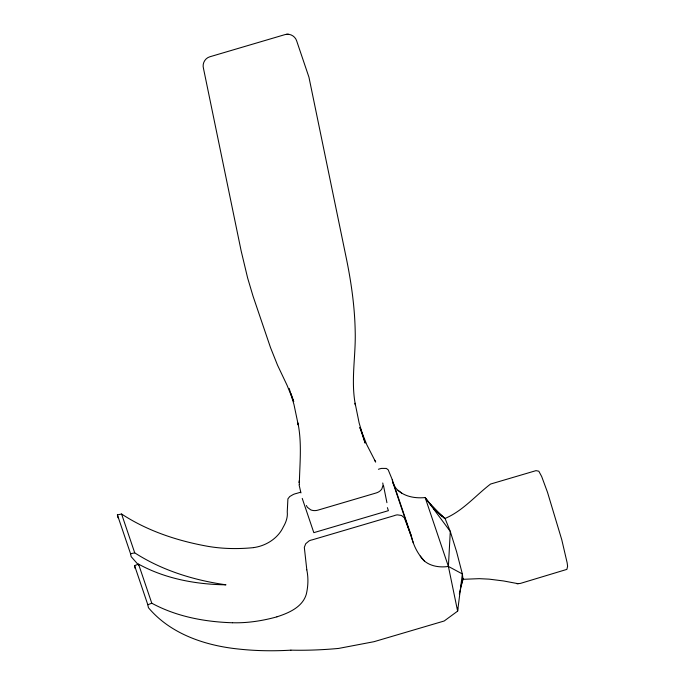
<?xml version="1.0" encoding="UTF-8"?>
<svg xmlns="http://www.w3.org/2000/svg" width="685" height="685" viewBox="0 0 685 685"><rect width="100%" height="100%" fill="white"/><g stroke="black" fill="none" stroke-linecap="round" stroke-linejoin="round"><path stroke-width="1.03" d="M299.319 484.586C299.688 464.13 302.094 443.375 297.932 423.013L298.266 425L293.976 404.535L289.19 388.386M290.919 650.151A297.187 168.33 -18.7 0 0 338.647 648.421L374.01 641.691L444.197 620.995L457.623 611.131L448.401 566.435L450.285 531.466L445.096 518.571L433.468 508.775L445.096 518.571M413.483 543.376L392.805 482.291A99.222 39.602 -17.9 0 0 398.036 490.366C405.323 496.908 415.709 498.492 425.162 497.575L450.285 531.466L456.561 551.605L462.349 573.927L463.017 579.322L460.782 586.334M298.985 482.6L299.294 480.57M459.335 594.006L463.069 578.397M290.919 650.168A308.661 172.012 -25.9 0 1 238.859 649.072C205.474 645.698 170.616 634.13 148.422 607.681L147.823 604.761L151.779 603.211C176.413 616.586 204.644 621.877 232.438 622.759M135.176 568.533L134.577 565.613L138.541 564.123C165.162 578.739 195.859 584.433 225.982 584.819C193.915 580.263 162.114 570.451 134.722 552.846L121.587 514.024L117.4 514.872L118 517.792M276.945 616.817C288.659 613.049 302.368 607.21 306.246 594.417A98.794 70.546 -19.8 0 0 306.794 569.834M300.638 492.215L296.545 493.423A7.749 3.091 -17.9 0 0 293.317 494.459L289.738 496.531L287.906 498.86L287.246 512.029A98.726 39.405 -17.9 0 1 283.376 526.816C278.059 538.367 265.934 545.979 253.518 547.606M117.4 514.872L130.561 553.754L134.722 552.846M374.729 460.26L375.68 462.058L366.86 444.856L359.865 427.457L365.165 443.109L359.128 422.953L355.13 403.234L355.464 405.22C350.634 380.714 355.917 356.054 355.198 331.42C354.761 307.3 351.396 283.325 346.619 259.709L308.944 77.191L296.682 40.946C295.235 36.125 289.824 33.128 284.986 34.61L209.79 56.795C204.978 58.182 202.041 63.636 203.488 68.431L241.163 250.95L247.627 277.964L253.022 296.117L270.489 347.535L277.528 365.173L286.998 385.124L293.719 401.59L291.014 393.601M457.614 608.186L457.623 611.131L462.349 573.927L448.401 566.435C438.169 568.011 425.899 565.647 420.282 556.083L424.46 561.101M517.637 583.706L520.429 583.406L566.88 569.381L567.6 566.255L567.154 562.83L561.794 539.84L547.529 492.378L541.681 476.52L538.804 471.203L535.995 470.646L490.571 484.047C475.561 495.495 462.863 511.001 444.771 518.571L430.694 505.033L440.284 514.932M288.445 34.25L286.167 34.361M462.692 579.322L479.294 578.662L489.09 579.142L503.561 580.957L518.177 583.706M516.815 583.688L517.346 583.688M121.587 514.024C147.121 530.755 176.61 540.585 206.485 546.082A113.599 64.673 -11.4 0 0 253.518 547.632M401.658 493.072L398.036 490.366M138.601 565.091L131.16 556.665L130.561 553.754M427.928 501.3L441.919 516.464M430.865 504.999L425.162 497.575L448.401 566.435M306.4 505.513L307.351 507.311L310.802 509.897A9.487 7.8 -11.7 0 0 317.917 510.145L376.193 492.96A9.487 7.8 -11.7 0 0 381.862 488.936L383.095 484.971L382.761 482.993M420.273 556.083A99.282 70.897 -19.8 0 1 411.505 536.449L392.265 479.654L388.19 469.799L386.331 468.437L381.682 468.394A7.749 3.091 -17.9 0 0 378.428 469.276M411.497 536.449L404.347 517.851L401.547 515.48L397.411 514.863A7.749 5.531 -19.8 0 0 394.14 515.694L312.257 539.84A7.749 5.531 -19.8 0 0 309.046 540.927L305.716 543.744L304.32 547.349L306.811 569.834M387.385 507.636L388.412 510.659L313.824 532.656L302.231 498.397M138.541 564.123L151.779 603.211M134.577 565.613L147.823 604.761M300.946 492.926L299.097 484.86M383.54 485.793L386.922 502.679M276.945 616.842A113.599 63.303 -25.9 0 1 232.455 622.733M392.488 480.99A99.222 39.602 -17.9 0 1 392.274 479.654"/></g></svg>
